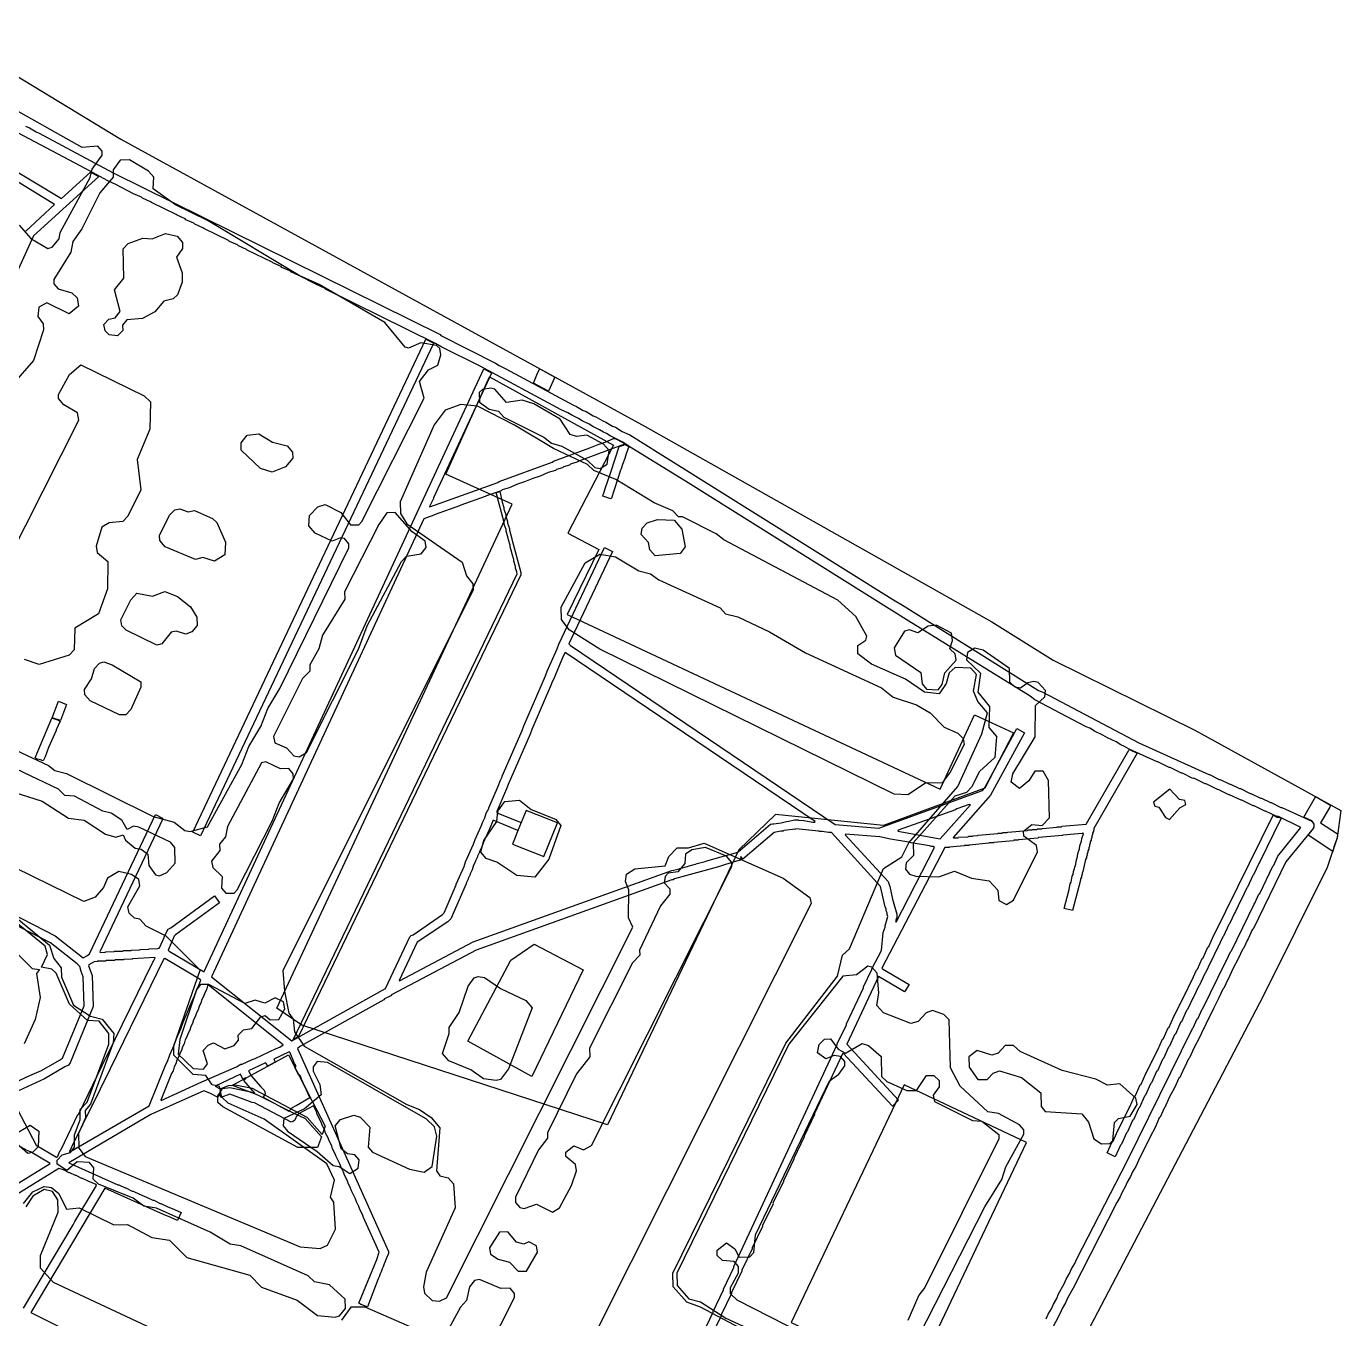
# Model space of a CAD drawing. Extents: x 1761 to 2705, y -3061 to -2273.
# Drawn here: x 2390.4 to 2705.1, y -2819 to -2509.5 of the extents above; entities that cross this region are included whole.
import ezdxf

# ---------------------------------------------------------------- set-up
doc = ezdxf.new("R2010")
doc.units = 0
for name, color, linetype in [('DOR_DOROZHKA', 40, 'CONTINUOUS'), ('DOR_LESTNICA', 6, 'CONTINUOUS'), ('DOR_PEREHOD', 9, 'CONTINUOUS'), ('DOR_TROPA_GRUNT', 42, 'CONTINUOUS'), ('DOR_TROTUAR', 8, 'CONTINUOUS'), ('GRANICA_UCHASTKA', 7, 'CONTINUOUS'), ('PL_DETSKAYA', 1, 'CONTINUOUS'), ('PL_SOBAKI', 200, 'CONTINUOUS'), ('PL_VORKAUT', 4, 'CONTINUOUS'), ('ZEL_LES_DREVESNYE', 94, 'CONTINUOUS'), ('ZEL_SPUTNIK_DOP', 40, 'CONTINUOUS'), ('ZEL_YANDEX_SHEMA', 92, 'CONTINUOUS')]:
    doc.layers.add(name, color=color, linetype=linetype)

msp = doc.modelspace()

# ---------------------------------------------------------------- linework, layer by layer
at = {"layer": 'DOR_DOROZHKA'}
for points in [[(2384.815, -2542.249), (2398.806, -2550.751), (2405.773, -2544.398), (2407.796, -2545.454), (2392.096, -2559.701), (2386.94, -2571.118)], [(2390.27, -2558.54), (2397.136, -2552.188), (2382.941, -2543.49)], [(2365.144, -2710.762), (2397.317, -2727.276), (2404.035, -2732.533), (2404.926, -2732.114), (2405.515, -2731.601), (2421.303, -2698.242), (2423.023, -2699.106), (2423.127, -2699.304), (2408.007, -2731.147), (2408.109, -2731.245), (2409.309, -2731.219), (2409.407, -2731.117), (2411.407, -2731.073), (2411.505, -2730.971), (2413.505, -2730.928), (2413.603, -2730.826), (2415.503, -2730.785), (2415.601, -2730.683), (2417.601, -2730.639), (2417.699, -2730.537), (2419.699, -2730.494), (2419.797, -2730.392), (2421.797, -2730.349), (2422.194, -2730.24), (2422.39, -2730.036), (2423.441, -2727.712), (2423.436, -2727.512), (2424.397, -2725.69), (2424.991, -2725.377), (2435.432, -2717.748), (2436.668, -2719.422), (2426.128, -2727.053), (2425.834, -2727.36), (2424.405, -2730.692), (2424.612, -2730.988), (2432.82, -2735.813), (2433.02, -2735.809), (2499.939, -2591.489), (2501.658, -2592.352), (2501.763, -2592.55), (2487.899, -2622.365), (2487.903, -2622.565), (2486.944, -2624.486), (2487.047, -2624.584), (2503.329, -2618.73), (2503.624, -2618.523), (2516.33, -2613.846), (2516.626, -2613.64), (2525.361, -2610.45), (2527.344, -2609.606), (2529.033, -2609.069), (2531.016, -2608.226), (2531.416, -2608.218), (2533.238, -2609.179), (2533.647, -2609.57), (2522.728, -2613.608), (2522.433, -2613.815), (2520.743, -2614.351), (2520.448, -2614.558), (2519.056, -2614.988), (2518.76, -2615.195), (2517.369, -2615.625), (2517.073, -2615.831), (2515.384, -2616.368), (2513.401, -2617.211), (2511.712, -2617.748), (2509.729, -2618.591), (2508.04, -2619.128), (2506.057, -2619.971), (2504.368, -2620.508), (2504.072, -2620.715), (2500.596, -2621.89), (2500.3, -2622.097), (2494.441, -2624.124), (2494.145, -2624.331), (2488.286, -2626.358), (2487.99, -2626.565), (2485.607, -2627.417), (2434.749, -2737.072), (2453.991, -2752.465), (2476.431, -2739.874), (2482.268, -2727.541), (2482.561, -2727.235), (2483.057, -2727.024), (2490.056, -2722.17), (2490.447, -2721.762), (2493.305, -2715.096), (2493.3, -2714.896), (2495.21, -2710.653), (2495.586, -2709.544), (2497.495, -2705.301), (2497.871, -2704.192), (2499.305, -2701.059), (2499.681, -2699.951), (2500.161, -2699.04), (2500.538, -2697.931), (2501.114, -2696.818), (2501.11, -2696.618), (2503.495, -2691.264), (2503.871, -2690.155), (2504.352, -2689.244), (2504.348, -2689.044), (2509.115, -2678.136), (2509.491, -2677.027), (2514.734, -2665.007), (2515.11, -2663.899), (2517.496, -2658.544), (2517.872, -2657.436), (2528.878, -2634.286), (2530.8, -2635.245), (2520.272, -2657.384), (2520.681, -2657.775), (2584.039, -2700.629), (2594.564, -2701.503), (2619.382, -2692.462), (2619.871, -2691.951), (2627.567, -2677.677), (2629.388, -2678.639), (2621.308, -2693.621), (2612.321, -2703.72), (2612.423, -2703.818), (2613.523, -2703.794), (2613.621, -2703.692), (2615.919, -2703.542), (2616.017, -2703.44), (2617.017, -2703.419), (2617.115, -2703.317), (2618.215, -2703.293), (2618.313, -2703.191), (2623.006, -2702.789), (2623.104, -2702.687), (2624.104, -2702.665), (2624.202, -2702.563), (2625.302, -2702.539), (2625.4, -2702.437), (2630.094, -2702.036), (2630.192, -2701.933), (2631.192, -2701.912), (2631.29, -2701.81), (2632.39, -2701.786), (2632.487, -2701.684), (2633.588, -2701.66), (2633.685, -2701.558), (2637.181, -2701.282), (2637.279, -2701.18), (2638.279, -2701.158), (2638.377, -2701.056), (2644.169, -2700.531), (2654.391, -2682.801), (2654.589, -2682.696), (2656.409, -2683.558), (2645.993, -2701.592), (2645.908, -2702.294), (2645.716, -2702.699), (2645.723, -2702.999), (2645.531, -2703.403), (2645.538, -2703.703), (2645.347, -2704.107), (2645.353, -2704.407), (2645.162, -2704.812), (2645.168, -2705.112), (2644.977, -2705.516), (2644.983, -2705.816), (2644.792, -2706.22), (2644.798, -2706.52), (2644.607, -2706.925), (2644.613, -2707.225), (2644.422, -2707.629), (2644.429, -2707.929), (2644.237, -2708.333), (2644.244, -2708.633), (2644.052, -2709.038), (2643.413, -2711.853), (2643.221, -2712.257), (2643.228, -2712.557), (2643.037, -2712.962), (2643.043, -2713.262), (2642.852, -2713.666), (2642.858, -2713.966), (2640.914, -2721.212), (2638.903, -2720.755), (2640.106, -2716.227), (2640.375, -2714.82), (2640.567, -2714.416), (2640.836, -2713.009), (2641.028, -2712.605), (2641.113, -2711.903), (2641.674, -2710.09), (2641.759, -2709.387), (2642.135, -2708.279), (2642.22, -2707.577), (2642.596, -2706.468), (2642.681, -2705.766), (2643.057, -2704.657), (2643.142, -2703.955), (2643.518, -2702.846), (2643.414, -2702.648), (2643.216, -2702.753), (2638.622, -2703.152), (2638.525, -2703.254), (2632.733, -2703.779), (2632.635, -2703.882), (2627.941, -2704.283), (2627.843, -2704.385), (2626.843, -2704.407), (2626.746, -2704.509), (2622.052, -2704.911), (2621.954, -2705.013), (2620.954, -2705.034), (2620.856, -2705.137), (2616.162, -2705.538), (2616.064, -2705.64), (2615.064, -2705.662), (2614.966, -2705.764), (2611.471, -2706.04), (2611.373, -2706.142), (2610.373, -2706.164), (2595.288, -2735.004), (2595.392, -2735.202), (2601.777, -2738.966), (2600.713, -2740.69), (2594.431, -2737.024), (2586.876, -2753.196), (2599.273, -2766.635), (2597.803, -2768.067), (2586.024, -2755.415), (2585.826, -2755.519), (2579.132, -2769.871), (2579.137, -2770.071), (2576.647, -2775.228), (2576.651, -2775.428), (2574.161, -2780.584), (2574.165, -2780.784), (2571.675, -2785.941), (2571.68, -2786.141), (2569.19, -2791.297), (2569.194, -2791.497), (2566.704, -2796.654), (2566.708, -2796.854), (2564.218, -2802.01), (2564.223, -2802.21), (2561.733, -2807.367), (2561.737, -2807.567), (2559.247, -2812.723), (2559.252, -2812.923), (2556.762, -2818.08), (2556.766, -2818.28), (2554.467, -2823.032)], [(2552.356, -2822.577), (2554.846, -2817.421), (2554.842, -2817.221), (2557.332, -2812.064), (2557.328, -2811.864), (2559.818, -2806.708), (2559.813, -2806.508), (2584.578, -2753.345), (2584.574, -2753.145), (2586.777, -2748.595), (2586.772, -2748.395), (2590.887, -2739.702), (2590.882, -2739.502), (2592.894, -2735.356), (2592.89, -2735.156), (2595.197, -2730.804), (2595.604, -2726.493), (2596.076, -2725.182), (2596.069, -2724.882), (2596.722, -2722.667), (2596.511, -2722.171), (2596.503, -2721.771), (2596.292, -2721.276), (2596.283, -2720.876), (2596.072, -2720.38), (2594.966, -2715.501), (2583.18, -2702.549), (2582.48, -2702.564), (2580.974, -2702.296), (2580.274, -2702.312), (2580.172, -2702.214), (2574.656, -2701.633), (2574.558, -2701.735), (2571.765, -2702.095), (2571.667, -2702.197), (2571.067, -2702.21), (2569.473, -2702.545), (2562.007, -2708.909), (2561.494, -2708.32), (2561.398, -2708.522), (2561.611, -2709.118), (2559.92, -2709.555), (2559.524, -2709.764), (2558.03, -2710.096), (2556.143, -2710.737), (2545.601, -2713.666), (2545.305, -2713.873), (2545.005, -2713.879), (2498.144, -2730.7), (2477.865, -2741.444), (2477.67, -2741.648), (2476.185, -2742.38), (2475.989, -2742.585), (2456.019, -2753.722), (2455.33, -2754.237), (2477.092, -2802.892), (2477.103, -2803.392), (2476.529, -2804.605), (2476.344, -2805.31), (2476.055, -2805.816), (2475.87, -2806.521), (2475.581, -2807.027), (2475.396, -2807.731), (2475.106, -2808.238), (2474.922, -2808.942), (2474.632, -2809.449), (2472.075, -2816.108), (2470.462, -2815.542), (2470.055, -2815.251), (2474.331, -2804.753), (2474.894, -2803.04), (2471.112, -2794.717), (2470.897, -2794.021), (2470.271, -2792.834), (2470.056, -2792.139), (2469.43, -2790.952), (2469.215, -2790.256), (2468.274, -2788.375), (2468.059, -2787.679), (2467.433, -2786.492), (2467.218, -2785.797), (2466.592, -2784.61), (2466.377, -2783.914), (2465.751, -2782.727), (2465.536, -2782.031), (2464.594, -2780.15), (2464.379, -2779.455), (2463.753, -2778.267), (2463.538, -2777.572), (2462.912, -2776.385), (2462.697, -2775.689), (2462.071, -2774.502), (2461.856, -2773.806), (2461.23, -2772.619), (2461.015, -2771.923), (2460.074, -2770.043), (2459.859, -2769.347), (2459.128, -2767.962), (2455.569, -2769.94), (2455.08, -2770.451), (2454.702, -2771.459), (2454.308, -2771.768), (2453.81, -2771.879), (2445.006, -2767.267), (2444.504, -2767.177), (2439.158, -2765.192), (2436.975, -2766.039), (2436.656, -2765.146), (2436.173, -2765.957), (2434.351, -2764.996), (2432.938, -2764.426), (2420.254, -2770.103), (2400.593, -2781.633), (2412.313, -2786.883), (2412.513, -2786.879), (2414.03, -2787.646), (2414.23, -2787.642), (2415.747, -2788.409), (2415.947, -2788.405), (2417.465, -2789.173), (2419.18, -2789.836), (2420.697, -2790.604), (2420.897, -2790.599), (2422.415, -2791.367), (2422.615, -2791.363), (2424.132, -2792.13), (2425.847, -2792.794), (2427.465, -2793.559), (2426.606, -2795.479), (2424.988, -2794.713), (2423.273, -2794.05), (2409.23, -2787.75), (2391.462, -2817.449), (2459.028, -2851.308)], [(2385.393, -2763.452), (2391.237, -2760.724), (2394.013, -2759.564), (2398.361, -2757.069), (2399.051, -2756.553), (2404.283, -2744.034), (2404.034, -2737.136), (2403.506, -2735.846), (2403.18, -2734.653), (2402.565, -2733.966), (2396.154, -2729.002), (2364.185, -2712.683)], [(2374.766, -2794.898), (2396.095, -2781.83), (2391.432, -2779.03), (2390.726, -2778.745), (2372.706, -2769.029)], [(2389.74, -2816.486), (2401.615, -2796.519), (2401.998, -2795.71), (2407.214, -2787.093), (2407.108, -2786.795), (2405.191, -2786.036), (2403.875, -2785.364), (2403.675, -2785.369), (2402.36, -2784.697), (2402.16, -2784.701), (2400.845, -2784.029), (2400.645, -2784.033), (2399.33, -2783.361), (2398.221, -2782.985), (2375.511, -2796.983)]]:
    msp.add_lwpolyline(points, dxfattribs=at)
for points in [[(2432.118, -2703.312), (2430.299, -2702.45), (2486.078, -2584.384), (2487.798, -2585.248), (2487.902, -2585.445)], [(2479.692, -2738.002), (2479.794, -2738.1), (2497.401, -2728.715), (2544.958, -2711.679), (2546.451, -2711.347), (2546.847, -2711.138), (2548.738, -2710.697), (2549.134, -2710.488), (2550.628, -2710.156), (2551.023, -2709.947), (2552.915, -2709.506), (2553.311, -2709.297), (2560.77, -2707.235), (2568.63, -2700.562), (2569.028, -2700.453), (2569.23, -2700.549), (2569.328, -2700.447), (2571.124, -2700.208), (2572.417, -2699.88), (2573.017, -2699.867), (2574.311, -2699.539), (2575.211, -2699.519), (2575.313, -2699.617), (2576.615, -2699.689), (2578.724, -2700.044), (2579.224, -2700.033), (2579.322, -2699.931), (2519.415, -2659.403), (2518.935, -2660.314), (2516.654, -2665.866), (2516.173, -2666.777), (2516.177, -2666.977), (2511.41, -2677.886), (2511.034, -2678.995), (2505.791, -2691.014), (2505.415, -2692.123), (2503.029, -2697.477), (2503.033, -2697.677), (2503.44, -2697.969), (2508.89, -2700.152), (2508.131, -2702.069), (2502.174, -2699.597), (2501.224, -2701.918), (2500.744, -2702.829), (2500.748, -2703.029), (2500.267, -2703.94), (2499.415, -2706.16), (2498.934, -2707.071), (2498.938, -2707.271), (2498.458, -2708.181), (2498.462, -2708.381), (2497.982, -2709.292), (2497.986, -2709.492), (2497.505, -2710.403), (2497.129, -2711.512), (2496.649, -2712.423), (2496.653, -2712.623), (2496.172, -2713.534), (2496.177, -2713.734), (2495.696, -2714.644), (2495.7, -2714.845), (2492.079, -2723.227), (2491.295, -2723.944), (2483.996, -2728.805)], [(2398.605, -2675.721), (2396.59, -2675.064), (2398.105, -2671.129), (2400.023, -2671.888)], [(2599.081, -2702.205), (2609.227, -2704.087), (2616.455, -2695.927), (2616.153, -2695.833), (2613.174, -2696.898), (2612.878, -2697.105), (2599.177, -2702.003)], [(2649.172, -2779.264), (2650.415, -2776.636), (2650.611, -2776.431), (2651.757, -2773.905), (2651.953, -2773.701), (2653.099, -2771.175), (2653.295, -2770.97), (2654.441, -2768.444), (2654.636, -2768.24), (2655.782, -2765.714), (2655.978, -2765.51), (2657.124, -2762.984), (2657.32, -2762.779), (2658.466, -2760.253), (2658.662, -2760.049), (2659.808, -2757.523), (2660.003, -2757.318), (2661.149, -2754.792), (2661.345, -2754.588), (2662.491, -2752.062), (2662.687, -2751.858), (2663.833, -2749.332), (2664.029, -2749.127), (2665.175, -2746.601), (2665.37, -2746.397), (2666.516, -2743.871), (2666.712, -2743.666), (2667.858, -2741.14), (2668.054, -2740.936), (2669.295, -2738.208), (2669.491, -2738.004), (2670.637, -2735.477), (2670.833, -2735.273), (2671.979, -2732.747), (2672.175, -2732.543), (2673.321, -2730.017), (2673.516, -2729.812), (2674.662, -2727.286), (2674.858, -2727.082), (2688.945, -2698.363), (2689.856, -2698.843), (2690.256, -2698.835), (2690.863, -2699.122), (2685.689, -2709.739), (2685.494, -2709.943), (2684.252, -2712.672), (2684.056, -2712.876), (2682.814, -2715.604), (2682.619, -2715.808), (2681.377, -2718.537), (2681.181, -2718.741), (2679.94, -2721.469), (2679.744, -2721.674), (2678.502, -2724.402), (2678.306, -2724.606), (2677.065, -2727.334), (2676.869, -2727.539), (2675.627, -2730.267), (2675.432, -2730.471), (2674.19, -2733.2), (2673.994, -2733.404), (2672.752, -2736.132), (2672.557, -2736.336), (2671.315, -2739.065), (2671.119, -2739.269), (2669.878, -2741.997), (2669.682, -2742.202), (2668.44, -2744.93), (2668.244, -2745.134), (2667.003, -2747.862), (2666.807, -2748.067), (2665.565, -2750.795), (2665.37, -2750.999), (2664.128, -2753.728), (2663.932, -2753.932), (2662.69, -2756.66), (2662.495, -2756.864), (2661.253, -2759.593), (2661.057, -2759.797), (2659.816, -2762.525), (2659.62, -2762.73), (2658.378, -2765.458), (2658.183, -2765.662), (2656.941, -2768.39), (2656.745, -2768.595), (2655.503, -2771.323), (2655.308, -2771.527), (2654.066, -2774.256), (2653.87, -2774.46), (2652.629, -2777.188), (2652.433, -2777.392), (2651.093, -2780.223)], [(2598.652, -2724.026), (2607.87, -2706.118), (2607.566, -2705.924), (2607.166, -2705.933), (2606.662, -2705.744), (2602.244, -2705.039), (2601.74, -2704.849), (2597.322, -2704.144), (2594.809, -2703.598), (2586.591, -2702.975), (2586.494, -2703.078), (2596.74, -2714.262), (2597.166, -2715.454), (2597.833, -2718.541), (2598.811, -2722.122), (2598.829, -2722.922), (2598.546, -2723.728)], [(2397.663, -2780.296), (2397.861, -2780.191), (2398.528, -2778.676), (2398.724, -2778.472), (2402.745, -2770.081), (2402.94, -2769.876), (2409.645, -2756.024), (2409.84, -2755.82), (2420.666, -2733.575), (2420.861, -2733.37), (2421.244, -2732.562), (2421.142, -2732.464), (2415.846, -2732.778), (2415.748, -2732.881), (2413.748, -2732.924), (2413.65, -2733.026), (2411.65, -2733.069), (2411.552, -2733.171), (2409.552, -2733.214), (2409.454, -2733.317), (2407.454, -2733.36), (2407.356, -2733.462), (2406.656, -2733.477), (2405.371, -2734.205), (2405.278, -2734.507), (2406.128, -2736.79), (2406.387, -2744.189), (2400.877, -2757.715), (2400.487, -2758.223), (2399.596, -2758.643), (2394.756, -2761.549), (2386.434, -2765.33), (2392.798, -2777.399)], [(2400.837, -2779.027), (2419.809, -2768.011), (2423.797, -2758.12), (2424.182, -2757.411), (2424.748, -2755.798), (2425.798, -2753.474), (2426.364, -2751.861), (2427.414, -2749.537), (2427.979, -2747.924), (2429.03, -2745.6), (2429.595, -2743.987), (2430.646, -2741.663), (2431.211, -2740.05), (2431.596, -2739.342), (2432.166, -2737.929), (2432.061, -2737.731), (2423.549, -2732.712), (2423.351, -2732.816), (2408.883, -2762.444), (2408.687, -2762.649), (2407.446, -2765.377), (2407.25, -2765.581), (2406.104, -2768.107), (2404.566, -2771.042), (2403.325, -2773.77), (2401.787, -2776.705), (2400.735, -2778.929)], [(2422.581, -2766.651), (2422.683, -2766.748), (2432.391, -2762.236), (2440.718, -2758.655), (2441.805, -2758.031), (2442.105, -2758.024), (2444.481, -2756.873), (2445.177, -2756.657), (2450.228, -2754.247), (2451.121, -2753.928), (2451.91, -2753.41), (2433.992, -2739.09), (2433.796, -2739.294), (2433.515, -2740.201), (2433.131, -2740.909), (2432.85, -2741.816), (2432.465, -2742.525), (2432.185, -2743.431), (2431.8, -2744.14), (2431.519, -2745.046), (2431.134, -2745.755), (2430.854, -2746.661), (2430.469, -2747.37), (2430.188, -2748.277), (2429.803, -2748.985), (2429.523, -2749.892), (2429.138, -2750.601), (2428.857, -2751.507), (2428.472, -2752.216), (2428.192, -2753.122), (2427.807, -2753.831), (2427.526, -2754.738), (2427.141, -2755.446), (2426.861, -2756.353), (2426.476, -2757.061), (2426.195, -2757.968), (2425.81, -2758.677), (2425.53, -2759.583), (2425.145, -2760.292)], [(2453.254, -2769.29), (2454.135, -2768.37), (2455.026, -2767.951), (2458.285, -2765.979), (2456.29, -2761.62), (2456.075, -2760.924), (2455.868, -2760.629), (2455.668, -2760.633), (2454.729, -2758.852), (2454.925, -2758.648), (2454.919, -2758.348), (2454.608, -2757.854), (2453.552, -2755.276), (2453.347, -2755.08), (2449.684, -2756.86), (2449.999, -2757.554), (2448.118, -2758.495), (2447.905, -2757.899), (2447.701, -2757.703), (2443.64, -2759.592), (2443.644, -2759.792), (2444.266, -2760.779), (2446.524, -2763.432), (2447.341, -2764.215), (2447.55, -2764.61), (2447.561, -2765.11), (2447.078, -2765.921)], [(2445.156, -2764.962), (2442.489, -2761.918), (2443.078, -2761.405), (2442.876, -2761.309), (2442.283, -2761.622), (2441.657, -2760.435), (2435.615, -2763.267), (2436.628, -2763.846), (2437.028, -2763.837), (2438.813, -2763.098), (2439.713, -2763.079), (2444.958, -2765.066)]]:
    msp.add_lwpolyline(points, close=True, dxfattribs=at)
at = {"layer": 'DOR_LESTNICA'}
for points in [[(2528.412, -2621.99), (2528.504, -2621.587), (2528.697, -2621.283), (2528.973, -2620.177), (2530.389, -2616.244), (2532.357, -2610.098), (2533.451, -2609.774), (2533.747, -2609.568), (2534.66, -2610.149), (2533.996, -2611.864), (2533.72, -2612.97), (2533.15, -2614.383), (2532.874, -2615.49), (2532.681, -2615.794), (2530.523, -2622.444), (2530.327, -2622.649)], [(2393.806, -2685.129), (2393.101, -2684.945), (2392.495, -2684.658), (2393.354, -2682.738), (2396.492, -2675.166), (2396.692, -2675.162), (2398.103, -2675.632), (2398.509, -2675.923), (2397.552, -2677.945), (2397.557, -2678.145), (2395.743, -2682.186), (2394.89, -2684.406), (2394.412, -2685.417)]]:
    msp.add_lwpolyline(points, close=True, dxfattribs=at)
at = {"layer": 'DOR_PEREHOD'}
for points in [[(2515.463, -2596.856), (2511.819, -2594.934), (2512.767, -2592.512), (2513.346, -2591.499), (2516.991, -2593.521)], [(2703.24, -2707.059), (2697.354, -2703.184), (2698.619, -2701.555), (2698.811, -2701.151), (2698.798, -2700.551), (2698.18, -2699.764), (2696.261, -2698.905), (2699.057, -2694.042), (2699.257, -2694.038), (2702.701, -2695.964), (2702.511, -2696.469), (2700.291, -2700.219), (2704.35, -2702.832), (2704.274, -2703.935), (2703.517, -2705.952)]]:
    msp.add_lwpolyline(points, close=True, dxfattribs=at)
at = {"layer": 'DOR_TROPA_GRUNT'}
msp.add_lwpolyline([(2454.285, -2752.158), (2507.904, -2640.642), (2507.893, -2640.142), (2507.574, -2639.249), (2507.565, -2638.849), (2507.137, -2637.557), (2507.129, -2637.157), (2506.701, -2635.866), (2506.692, -2635.466), (2506.264, -2634.174), (2506.255, -2633.774), (2505.827, -2632.483), (2505.818, -2632.083), (2505.282, -2630.394), (2505.273, -2629.994), (2504.845, -2628.702), (2504.836, -2628.302), (2502.987, -2621.438), (2502.981, -2621.138), (2503.776, -2620.921), (2504.33, -2623.41), (2504.758, -2624.702), (2504.767, -2625.102), (2505.195, -2626.393), (2505.204, -2626.793), (2505.632, -2628.085), (2505.641, -2628.485), (2506.069, -2629.776), (2506.077, -2630.176), (2506.614, -2631.866), (2506.623, -2632.266), (2508.798, -2640.323), (2508.809, -2640.823), (2455.57, -2751.43)], close=True, dxfattribs=at)
at = {"layer": 'DOR_TROTUAR'}
for points in [[(2634.622, -2818.999), (2635.098, -2817.888), (2635.87, -2816.571), (2636.347, -2815.46), (2637.118, -2814.142), (2637.595, -2813.031), (2638.943, -2810.601), (2639.419, -2809.49), (2640.191, -2808.173), (2640.667, -2807.062), (2641.439, -2805.745), (2641.916, -2804.634), (2654.017, -2781.26), (2669.64, -2749.506), (2669.835, -2749.302), (2670.79, -2747.18), (2670.986, -2746.976), (2671.94, -2744.854), (2672.136, -2744.65), (2677.597, -2733.426), (2677.792, -2733.222), (2678.747, -2731.1), (2678.943, -2730.896), (2684.403, -2719.672), (2684.599, -2719.468), (2685.553, -2717.346), (2685.749, -2717.142), (2688.909, -2710.57), (2689.105, -2710.366), (2690.059, -2708.244), (2695.613, -2701.32), (2690.254, -2698.735), (2689.854, -2698.743), (2687.124, -2697.402), (2686.924, -2697.406), (2684.395, -2696.16), (2684.195, -2696.164), (2681.465, -2694.822), (2681.265, -2694.827), (2678.534, -2693.485), (2678.334, -2693.489), (2675.806, -2692.243), (2675.606, -2692.248), (2672.876, -2690.906), (2672.676, -2690.91), (2669.945, -2689.568), (2669.745, -2689.573), (2667.217, -2688.327), (2667.017, -2688.331), (2664.287, -2686.989), (2664.087, -2686.994), (2661.356, -2685.652), (2661.156, -2685.656), (2654.487, -2682.599), (2653.372, -2681.922), (2652.463, -2681.542), (2651.348, -2680.866), (2649.326, -2679.909), (2648.211, -2679.232), (2646.189, -2678.276), (2645.074, -2677.599), (2644.165, -2677.219), (2631.92, -2670.78), (2630.8, -2669.904), (2601.697, -2651.923), (2548.855, -2618.847), (2534.76, -2610.146), (2533.236, -2609.079), (2530.201, -2607.543), (2529.288, -2606.963), (2528.582, -2606.678), (2527.669, -2606.097), (2526.051, -2605.332), (2525.138, -2604.751), (2523.521, -2603.986), (2522.608, -2603.405), (2520.99, -2602.64), (2520.077, -2602.059), (2518.46, -2601.294), (2498.923, -2590.81), (2489.921, -2586.302), (2488.402, -2585.435), (2462.007, -2572.398), (2461.802, -2572.202), (2459.883, -2571.343), (2455.633, -2569.134), (2453.713, -2568.275), (2453.509, -2568.079), (2451.589, -2567.22), (2451.385, -2567.024), (2449.465, -2566.165), (2449.261, -2565.97), (2443.296, -2563.097), (2443.092, -2562.901), (2441.172, -2562.042), (2440.968, -2561.847), (2439.048, -2560.988), (2438.844, -2560.792), (2432.879, -2557.919), (2432.674, -2557.724), (2430.755, -2556.865), (2430.551, -2556.669), (2428.631, -2555.81), (2428.427, -2555.614), (2426.507, -2554.755), (2426.303, -2554.56), (2420.338, -2551.687), (2420.133, -2551.491), (2418.214, -2550.632), (2418.009, -2550.437), (2416.09, -2549.578), (2411.84, -2547.368), (2409.92, -2546.509), (2404.655, -2543.621), (2363.869, -2522.091)], [(2390.228, -2533.428), (2391.136, -2533.808), (2392.758, -2534.774), (2393.464, -2535.059), (2411.179, -2544.581), (2489.457, -2583.311), (2489.661, -2583.506), (2502.711, -2590.128), (2503.624, -2590.709), (2505.241, -2591.474), (2521.439, -2600.229), (2522.145, -2600.514), (2523.767, -2601.479), (2524.473, -2601.764), (2526.095, -2602.73), (2526.802, -2603.015), (2528.423, -2603.98), (2529.13, -2604.265), (2530.751, -2605.23), (2531.458, -2605.515), (2533.08, -2606.481), (2534.899, -2607.342), (2597.68, -2646.607), (2600.619, -2648.344), (2632.772, -2668.56), (2633.781, -2668.939), (2656.755, -2681.049), (2673.528, -2688.691), (2673.728, -2688.686), (2676.054, -2689.837), (2676.254, -2689.832), (2678.58, -2690.983), (2678.78, -2690.978), (2680.904, -2692.033), (2681.104, -2692.029), (2683.43, -2693.179), (2683.63, -2693.175), (2685.956, -2694.325), (2686.156, -2694.321), (2688.28, -2695.376), (2688.48, -2695.371), (2690.806, -2696.522), (2691.006, -2696.517), (2698.182, -2699.864), (2698.489, -2700.158), (2698.698, -2700.553), (2698.711, -2701.153), (2698.519, -2701.558), (2691.99, -2709.603), (2684.133, -2725.681), (2683.937, -2725.885), (2682.982, -2728.007), (2682.787, -2728.211), (2681.832, -2730.333), (2681.636, -2730.537), (2680.682, -2732.659), (2679.335, -2735.189), (2678.285, -2737.513), (2678.089, -2737.718), (2677.135, -2739.839), (2676.939, -2740.044), (2675.984, -2742.165), (2674.638, -2744.696), (2673.588, -2747.02), (2673.392, -2747.224), (2672.438, -2749.346), (2672.242, -2749.55), (2671.287, -2751.672), (2669.941, -2754.202), (2668.891, -2756.526), (2668.695, -2756.73), (2667.74, -2758.852), (2667.545, -2759.057), (2666.59, -2761.178), (2666.394, -2761.383), (2665.44, -2763.504), (2664.094, -2766.035), (2663.043, -2768.359), (2662.848, -2768.563), (2661.893, -2770.685), (2661.697, -2770.889), (2660.743, -2773.011), (2659.397, -2775.541), (2658.346, -2777.865), (2657, -2780.395), (2656.045, -2782.517), (2655.273, -2783.834), (2654.797, -2784.945), (2654.025, -2786.263), (2653.549, -2787.374), (2652.777, -2788.691), (2652.301, -2789.802), (2651.529, -2791.119), (2641.067, -2811.656), (2639.719, -2814.086), (2639.242, -2815.197), (2638.47, -2816.514), (2637.994, -2817.625), (2624.74, -2843.225)]]:
    msp.add_lwpolyline(points, dxfattribs=at)
at = {"layer": 'GRANICA_UCHASTKA'}
msp.add_lwpolyline([(2368.399, -2509.487), (2413.007, -2536.537), (2538.558, -2605.362), (2621.611, -2652.093), (2636.317, -2661.28), (2670.197, -2678.057), (2705.131, -2697.313), (2704.271, -2703.835), (2701.923, -2710.889), (2686.581, -2741.736), (2632.771, -2844.452), (2585.756, -2937.516), (2532.446, -3040.221), (2522.467, -3041.437), (2516.51, -3043.567), (2498.236, -3054.467), (2491.779, -3056.607), (2483.876, -3061.281), (2383.768, -3012.417)], dxfattribs=at)
at = {"layer": 'PL_DETSKAYA'}
for points in [[(2506.415, -2733.11), (2511.998, -2729.288), (2523.763, -2735.45), (2511.423, -2760.986), (2496.13, -2752.477)], [(2453.175, -2755.784), (2455.192, -2759.724), (2458.848, -2766.859), (2461.943, -2772.903), (2461.233, -2774.885), (2457.66, -2770.756), (2454.769, -2769.243), (2446.499, -2764.872), (2444.54, -2763.849), (2439.956, -2762.983), (2443.242, -2761.2), (2449.096, -2758.013)], [(2439.156, -2763.596), (2444.194, -2764.606), (2446.103, -2765.552), (2454.335, -2769.644), (2457.182, -2771.057), (2461.069, -2775.386), (2460.157, -2777.947), (2455.416, -2777.972), (2437.471, -2768.239), (2436.281, -2767.171), (2436.236, -2765.624), (2436.62, -2765.022), (2437.343, -2763.875)]]:
    msp.add_lwpolyline(points, close=True, dxfattribs=at)
at = {"layer": 'PL_SOBAKI'}
msp.add_lwpolyline([(2602.83, -2833.759), (2629.893, -2776.808), (2600.624, -2762.963), (2598.548, -2767.328), (2573.56, -2819.903)], close=True, dxfattribs=at)
at = {"layer": 'PL_VORKAUT'}
msp.add_lwpolyline([(2510.054, -2697.258), (2508.5, -2701.145), (2506.847, -2705.299), (2514.354, -2708.278), (2517.561, -2700.238)], close=True, dxfattribs=at)
at = {"layer": 'ZEL_LES_DREVESNYE'}
msp.add_lwpolyline([(2501.302, -2593.433), (2531.024, -2609.816), (2520.036, -2630.898), (2527.493, -2634.802), (2519.92, -2650.326), (2609.204, -2692.16), (2617.418, -2674.365), (2626.777, -2678.657), (2619.952, -2691.898), (2595.684, -2700.874), (2569.759, -2698.239), (2561.043, -2706.694), (2529.595, -2772.577), (2456.37, -2748.646), (2450.424, -2744.607), (2506.753, -2623.958), (2490.818, -2616.774)], close=True, dxfattribs=at)
at = {"layer": 'ZEL_SPUTNIK_DOP'}
for points in [[(2388.688, -2557.073), (2391.508, -2560.264), (2395.563, -2562.678), (2396.557, -2562.406), (2398.264, -2560.368), (2398.482, -2558.863), (2405.701, -2545.7), (2406.158, -2543.689), (2408.588, -2540.385), (2408.566, -2539.385), (2407.539, -2538.156), (2403.794, -2538.487), (2385.311, -2528.131)], [(2326.753, -2654.211), (2395.736, -2686.488), (2397.263, -2687.706), (2400.03, -2688.397), (2420.763, -2698.704), (2425.796, -2700.096), (2428.339, -2702.042), (2429.595, -2702.265), (2433.823, -2701.174), (2442.005, -2686.239), (2443.663, -2681.951), (2446.561, -2677.136), (2448.219, -2672.848), (2451.117, -2668.033), (2467.649, -2634.408), (2467.628, -2633.408), (2466.6, -2632.18), (2465.595, -2631.951), (2463.611, -2632.745), (2459.568, -2630.831), (2458.03, -2629.113), (2458.226, -2626.608), (2460.183, -2624.564), (2461.922, -2624.027), (2465.715, -2625.946), (2468.03, -2628.897), (2470.03, -2628.854), (2470.764, -2628.088), (2485.633, -2598.501), (2484.547, -2594.523), (2486.737, -2591.724), (2488.966, -2590.675), (2489.662, -2588.159), (2489.379, -2586.664), (2488.613, -2585.93), (2484.847, -2585.261), (2481.874, -2586.576), (2481.118, -2586.342), (2476.238, -2580.445), (2460.532, -2571.279), (2455.733, -2569.132), (2433.94, -2556.095), (2426.104, -2552.263), (2420.767, -2548.376), (2420.957, -2545.62), (2419.675, -2544.147), (2415.115, -2541.494), (2412.865, -2541.543), (2411.164, -2543.831), (2411.201, -2545.581), (2408.032, -2549.401), (2403.716, -2557.999), (2401.53, -2561.048), (2401.084, -2563.559), (2396.975, -2570.151), (2396.996, -2571.151), (2398.023, -2572.379), (2401.295, -2573.309), (2402.572, -2574.532), (2402.865, -2576.527), (2400.653, -2578.326), (2395.343, -2575.689), (2393.365, -2576.732), (2393.163, -2578.988), (2394.451, -2580.711), (2394.484, -2582.211), (2392.14, -2589.515), (2387.259, -2595.124)], [(2381.605, -2646.022), (2402.954, -2603.789), (2402.666, -2602.045), (2399.373, -2600.115), (2398.09, -2598.642), (2398.069, -2597.642), (2400.716, -2592.832), (2403.418, -2590.522), (2418.586, -2597.949), (2420.119, -2599.416), (2420.009, -2605.922), (2416.916, -2613.243), (2417.822, -2620.477), (2414.707, -2626.798), (2413.484, -2628.075), (2410.239, -2628.395), (2408.511, -2629.433), (2407.108, -2633.965), (2407.39, -2635.46), (2409.939, -2637.656), (2409.83, -2644.162), (2407.709, -2650.211), (2402.029, -2653.585), (2401.892, -2658.841), (2400.669, -2660.118), (2393.462, -2662.275), (2389.935, -2661.1)], [(2387.371, -2692.922), (2394.17, -2695.027), (2400.512, -2699.142), (2404.273, -2699.561), (2409.349, -2702.953), (2411.865, -2703.649), (2413.605, -2703.111), (2414.132, -2704.35), (2416.425, -2706.302), (2417.93, -2706.52), (2419.458, -2707.737), (2419.767, -2710.482), (2421.316, -2712.7), (2422.321, -2712.928), (2424.055, -2712.14), (2426.007, -2709.847), (2425.926, -2706.097), (2424.898, -2704.868), (2417.317, -2701.28), (2416.062, -2701.057), (2414.578, -2701.84), (2413.279, -2699.616), (2410.741, -2697.92), (2408.73, -2697.464), (2401.899, -2693.859), (2399.643, -2693.658), (2398.111, -2692.19), (2382.948, -2685.014)], [(2389.749, -2791.422), (2391.94, -2788.624), (2394.663, -2787.314), (2396.419, -2787.526), (2398.201, -2788.989), (2400.032, -2792.701), (2403.027, -2792.386), (2411.369, -2796.458), (2414.62, -2796.388), (2420.44, -2799.514), (2424.706, -2800.172), (2428.799, -2804.336), (2443.897, -2808.512), (2446.712, -2811.453), (2455.282, -2814.519), (2460.114, -2818.167), (2464.375, -2818.575), (2465.369, -2818.303), (2466.832, -2816.521), (2466.783, -2814.271), (2462.957, -2810.852), (2459.441, -2810.177), (2457.908, -2808.71), (2441.745, -2801.555), (2439.234, -2801.109), (2434.419, -2798.211), (2421.539, -2792.486), (2418.528, -2792.051), (2415.985, -2790.105), (2407.658, -2786.783), (2406.381, -2785.56), (2406.572, -2782.805), (2405.545, -2781.576), (2402.539, -2781.391), (2400.082, -2783.445), (2397.8, -2781.994), (2397.778, -2780.994), (2399.001, -2779.717), (2400.991, -2779.173), (2401.964, -2777.902), (2401.899, -2774.901), (2403.323, -2771.369), (2403.269, -2768.869), (2404.982, -2767.081), (2410.185, -2753.211), (2410.131, -2750.711), (2407.816, -2747.76), (2405.06, -2747.569), (2400.724, -2743.661), (2397.561, -2736.225), (2396.54, -2735.246), (2394.029, -2734.8), (2395.464, -2731.768), (2394.921, -2729.779), (2388.046, -2724.174)], [(2384.116, -2727.511), (2391.784, -2735.099), (2393.54, -2735.311), (2392.811, -2736.328), (2393.685, -2742.062), (2392.549, -2747.339), (2389.923, -2753.149)], [(2604.05, -2823.311), (2619.886, -2792.203), (2623.996, -2785.611), (2624.931, -2782.589), (2629.264, -2774.741), (2629.242, -2773.741), (2628.215, -2772.513), (2623.156, -2769.871), (2620.645, -2769.425), (2614.009, -2763.315), (2611.662, -2758.863), (2611.413, -2747.363), (2610.136, -2746.139), (2607.365, -2745.199), (2605.875, -2745.731), (2603.918, -2747.775), (2602.179, -2748.312), (2595.619, -2745.703), (2594.081, -2743.985), (2594.517, -2740.974), (2594.164, -2736.229), (2592.882, -2734.756), (2591.876, -2734.528), (2589.169, -2736.587), (2585.924, -2736.908), (2573.019, -2753.195), (2546.19, -2808.053), (2546.255, -2811.053), (2549.075, -2814.244), (2551.842, -2814.934), (2557.928, -2818.805), (2582.184, -2830.037)], [(2584.108, -2826.493), (2560.587, -2814.495), (2559.054, -2813.028), (2559.022, -2811.527), (2560.946, -2807.984), (2560.914, -2806.484), (2559.887, -2805.255), (2557.131, -2805.065), (2555.854, -2803.842), (2555.827, -2802.592), (2558.039, -2800.793), (2560.072, -2802.25), (2561.115, -2804.228), (2563.615, -2804.174), (2564.594, -2803.153), (2565.002, -2798.892), (2582.714, -2761.99), (2584.932, -2760.441), (2586.389, -2758.409), (2586.367, -2757.409), (2585.34, -2756.18), (2583.835, -2755.963), (2581.851, -2756.756), (2579.818, -2755.299), (2580.275, -2753.288), (2581.498, -2752.011), (2582.998, -2751.979), (2584.802, -2754.441), (2586.574, -2755.403), (2590.526, -2753.067), (2592.037, -2753.534), (2595.096, -2756.22), (2595.199, -2760.97), (2596.476, -2762.193), (2601.275, -2764.34), (2603.525, -2764.292), (2605.949, -2760.738), (2607.7, -2760.7), (2608.977, -2761.923), (2609.009, -2763.423), (2607.552, -2765.455), (2607.835, -2766.95), (2616.938, -2771.506), (2619.193, -2771.707), (2623.264, -2774.871), (2623.285, -2775.871), (2605.546, -2811.523), (2604.084, -2813.305), (2601.463, -2819.365)], [(2388.627, -2774.188), (2391.344, -2772.628), (2393.377, -2774.085), (2393.208, -2777.841), (2391.985, -2779.118), (2390.74, -2779.395), (2387.425, -2776.465)]]:
    msp.add_lwpolyline(points, dxfattribs=at)
for points in [[(2426.516, -2559.758), (2427.798, -2561.231), (2427.83, -2562.731), (2426.374, -2564.763), (2427.705, -2568.486), (2427.753, -2570.737), (2426.568, -2573.764), (2425.59, -2574.785), (2423.35, -2575.334), (2421.154, -2577.883), (2418.186, -2579.448), (2414.442, -2579.779), (2413.469, -2581.05), (2413.496, -2582.301), (2412.273, -2583.578), (2410.267, -2583.371), (2409.245, -2582.392), (2408.963, -2580.898), (2410.186, -2579.621), (2411.681, -2579.338), (2412.898, -2577.811), (2411.535, -2572.588), (2413.726, -2569.789), (2413.574, -2562.789), (2414.797, -2561.512), (2418.271, -2560.186), (2420.526, -2560.387), (2423.749, -2559.067)], [(2498.862, -2597.215), (2498.911, -2599.465), (2501.199, -2601.166), (2503.46, -2601.618), (2504.742, -2603.091), (2514.351, -2607.886), (2516.133, -2609.348), (2518.65, -2610.044), (2524.726, -2613.415), (2526.513, -2615.127), (2527.769, -2615.35), (2529.497, -2614.312), (2529.927, -2611.051), (2528.645, -2609.578), (2524.596, -2607.414), (2522.101, -2607.718), (2520.59, -2607.251), (2518.259, -2603.549), (2511.928, -2599.934), (2509.156, -2598.993), (2505.417, -2599.574), (2502.596, -2596.384), (2501.591, -2596.155), (2499.596, -2596.449)], [(2441.841, -2609.202), (2443.304, -2607.42), (2446.048, -2607.11), (2449.342, -2609.04), (2452.864, -2609.965), (2454.146, -2611.438), (2454.178, -2612.938), (2452.472, -2614.976), (2449.248, -2616.296), (2446.477, -2615.356), (2441.879, -2610.953)], [(2424.708, -2626.582), (2425.931, -2625.304), (2427.175, -2625.027), (2429.192, -2625.734), (2430.686, -2625.452), (2434.98, -2627.36), (2436.002, -2628.339), (2438.104, -2633.046), (2437.919, -2636.051), (2435.451, -2637.605), (2432.68, -2636.665), (2430.94, -2637.202), (2423.62, -2634.109), (2422.337, -2632.636), (2422.31, -2631.386)], [(2478.722, -2625.915), (2476.721, -2625.958), (2474.781, -2628.751), (2466.626, -2644.936), (2466.664, -2646.686), (2461.347, -2655.305), (2460.417, -2658.577), (2458.248, -2662.376), (2458.281, -2663.876), (2456.568, -2665.664), (2449.615, -2679.571), (2449.897, -2681.066), (2452.675, -2682.257), (2454.468, -2684.219), (2455.723, -2684.442), (2457.452, -2683.404), (2469.923, -2658.622), (2472.055, -2653.073), (2480.225, -2637.638), (2481.449, -2636.361), (2484.938, -2635.786), (2486.156, -2634.259), (2485.873, -2632.764), (2482.824, -2630.579)], [(2412.992, -2651.598), (2415.389, -2646.793), (2416.857, -2645.261), (2420.623, -2645.93), (2423.602, -2644.865), (2426.629, -2646.05), (2429.683, -2648.485), (2431.237, -2650.953), (2431.281, -2652.953), (2430.063, -2654.48), (2428.574, -2655.013), (2426.307, -2654.311), (2425.063, -2654.588), (2422.872, -2657.387), (2421.627, -2657.664), (2414.296, -2654.071), (2413.274, -2653.092)], [(2600.648, -2654.296), (2598.234, -2658.351), (2598.522, -2660.095), (2604.614, -2664.216), (2604.924, -2666.961), (2605.951, -2668.189), (2608.706, -2668.38), (2609.679, -2667.108), (2610.37, -2664.342), (2613.055, -2661.282), (2612.773, -2659.788), (2611.496, -2658.564), (2612.203, -2656.548), (2611.915, -2654.803), (2608.371, -2652.879), (2606.377, -2653.172), (2603.909, -2654.726), (2601.893, -2654.019)], [(2617.496, -2658.435), (2615.768, -2659.473), (2615.555, -2661.228), (2618.876, -2664.408), (2618.223, -2668.925), (2621.049, -2672.365), (2620.907, -2677.371), (2622.706, -2679.583), (2622.314, -2684.594), (2618.634, -2687.926), (2616.715, -2691.719), (2615.491, -2692.996), (2612.758, -2693.806), (2602.745, -2705.028), (2602.809, -2708.028), (2601.097, -2709.816), (2600.88, -2711.321), (2601.907, -2712.55), (2603.418, -2713.017), (2608.923, -2713.148), (2612.646, -2711.817), (2616.684, -2713.481), (2620.951, -2714.139), (2623, -2716.346), (2623.304, -2718.841), (2625.075, -2719.803), (2626.804, -2718.765), (2632.556, -2707.135), (2632.273, -2705.64), (2629.225, -2703.455), (2629.198, -2702.205), (2631.165, -2700.662), (2633.671, -2700.858), (2635.383, -2699.07), (2635.189, -2690.069), (2633.89, -2687.846), (2631.89, -2687.889), (2630.438, -2690.172), (2628.226, -2691.971), (2626.193, -2690.514), (2626.65, -2688.503), (2631.962, -2679.633), (2632.049, -2672.128), (2634.256, -2670.079), (2634.474, -2668.573), (2632.681, -2666.611), (2631.675, -2666.383), (2630.181, -2666.665), (2628.457, -2667.953), (2627.202, -2667.73), (2625.925, -2666.507), (2625.855, -2663.257), (2619.507, -2658.892)], [(2407.963, -2661.962), (2408.958, -2661.69), (2410.974, -2662.397), (2417.816, -2666.501), (2417.843, -2667.751), (2415.457, -2673.056), (2414.233, -2674.333), (2412.733, -2674.365), (2405.657, -2671.016), (2404.375, -2669.543), (2404.348, -2668.293), (2406.044, -2665.755), (2406.74, -2663.239)], [(2453.283, -2687.246), (2451.283, -2687.289), (2447.745, -2685.615), (2446.75, -2685.886), (2438.574, -2701.071), (2438.128, -2703.582), (2436.665, -2705.364), (2436.698, -2706.864), (2434.752, -2709.408), (2435.034, -2710.902), (2437.333, -2713.104), (2437.142, -2715.86), (2438.169, -2717.088), (2440.169, -2717.045), (2440.903, -2716.279), (2449.303, -2699.839), (2450.961, -2695.551), (2454.337, -2689.725), (2454.31, -2688.475)], [(2558.041, -2708.245), (2552.992, -2706.103), (2549.753, -2706.673), (2548.274, -2707.705), (2548.073, -2709.961), (2546.366, -2711.999), (2544.121, -2712.297), (2543.387, -2713.064), (2543.17, -2714.569), (2544.452, -2716.042), (2544.479, -2717.292), (2542.288, -2720.091), (2537.265, -2730.705), (2537.292, -2731.955), (2535.58, -2733.743), (2525.267, -2754.226), (2525.31, -2756.227), (2522.146, -2760.297), (2515.198, -2774.454), (2515.225, -2775.705), (2513.035, -2778.503), (2507.527, -2789.878), (2507.554, -2791.128), (2508.581, -2792.357), (2509.587, -2792.585), (2512.565, -2791.52), (2516.359, -2793.439), (2518.087, -2792.401), (2520.974, -2787.086), (2522.149, -2783.559), (2521.866, -2782.064), (2519.573, -2780.113), (2519.551, -2779.113), (2521.519, -2777.57), (2523.791, -2778.521), (2525.769, -2777.478), (2559.345, -2710.718), (2559.323, -2709.718)], [(2451.987, -2743.053), (2449.965, -2742.096), (2447.492, -2743.4), (2445.226, -2742.699), (2442.742, -2743.503), (2434.139, -2738.936), (2432.139, -2738.98), (2431.166, -2740.251), (2427.17, -2752.094), (2426.745, -2755.605), (2430.321, -2759.029), (2432.826, -2759.225), (2433.8, -2757.954), (2432.729, -2754.725), (2433.952, -2753.448), (2435.192, -2752.921), (2437.974, -2754.362), (2440.208, -2753.563), (2441.181, -2752.291), (2441.154, -2751.041), (2442.377, -2749.764), (2444.372, -2749.471), (2446.563, -2746.672), (2447.557, -2746.401), (2448.829, -2747.374), (2450.829, -2747.33), (2452.275, -2744.798)], [(2616.108, -2756.266), (2616.162, -2758.766), (2618.227, -2761.723), (2620.477, -2761.674), (2621.945, -2760.142), (2623.434, -2759.609), (2628.722, -2761.246), (2633.304, -2764.899), (2633.374, -2768.149), (2634.401, -2769.378), (2643.168, -2769.939), (2644.711, -2771.906), (2646.047, -2775.879), (2647.824, -2777.092), (2649.825, -2777.049), (2650.558, -2776.282), (2650.967, -2772.021), (2651.945, -2771), (2654.684, -2770.44), (2656.375, -2767.652), (2656.093, -2766.157), (2652.267, -2762.738), (2649.272, -2763.053), (2646.489, -2761.612), (2638.44, -2759.535), (2628.337, -2755.001), (2626.805, -2753.533), (2624.805, -2753.577), (2623.092, -2755.365), (2621.603, -2755.897), (2618.076, -2754.722)], [(2460.051, -2757.386), (2459.078, -2758.658), (2459.1, -2759.658), (2460.67, -2762.876), (2460.974, -2765.371), (2457.044, -2768.707), (2452.092, -2771.065), (2451.88, -2772.821), (2452.907, -2774.049), (2460.015, -2778.898), (2463.841, -2782.318), (2465.347, -2782.535), (2467.885, -2784.231), (2469.858, -2782.938), (2470.065, -2780.933), (2469.038, -2779.704), (2467.282, -2779.492), (2465.755, -2778.274), (2464.386, -2772.801), (2465.604, -2771.274), (2468.832, -2770.204), (2470.343, -2770.671), (2472.647, -2773.123), (2472.25, -2777.884), (2473.277, -2779.112), (2482.119, -2783.173), (2485.636, -2783.848), (2487.609, -2782.554), (2488.702, -2775.277), (2488.154, -2773.038), (2486.11, -2771.081), (2462.556, -2757.582)], [(2503.705, -2798.215), (2501.286, -2802.019), (2501.569, -2803.514), (2503.346, -2804.726), (2506.112, -2805.417), (2508.161, -2807.624), (2510.161, -2807.581), (2512.814, -2803.021), (2512.532, -2801.526), (2510.76, -2800.564), (2509.521, -2801.091), (2507.76, -2800.629), (2505.706, -2798.172)], [(2506.247, -2811.667), (2503.997, -2811.716), (2498.948, -2809.574), (2497.704, -2809.851), (2496.486, -2811.378), (2495.806, -2814.644), (2494.338, -2816.177), (2491.452, -2821.492), (2487.673, -2831.829), (2487.493, -2835.084), (2486.27, -2836.361), (2484.139, -2841.91), (2483.583, -2850.927), (2485.121, -2852.645), (2487.137, -2853.352), (2489.85, -2851.542), (2490.742, -2846.52), (2507.296, -2813.896), (2507.274, -2812.896)]]:
    msp.add_lwpolyline(points, close=True, dxfattribs=at)
at = {"layer": 'ZEL_YANDEX_SHEMA'}
for points in [[(2566.798, -2824.116), (2551.869, -2816.184), (2548.591, -2815.004), (2545.26, -2811.324), (2545.19, -2808.074), (2572.264, -2752.961), (2584.674, -2736.935), (2585.816, -2731.907), (2587.534, -2730.369), (2595.624, -2711.185), (2600.065, -2708.337), (2601.745, -2705.049), (2613.459, -2691.539), (2619.189, -2678.909), (2620.581, -2673.876), (2618.272, -2671.175), (2617.218, -2668.696), (2617.881, -2664.68), (2616.599, -2663.207), (2612.843, -2663.038), (2611.37, -2664.32), (2610.674, -2666.837), (2608.978, -2669.374), (2605.467, -2668.95), (2600.897, -2665.797), (2592.815, -2662.22), (2589.511, -2659.79), (2589.468, -2657.79), (2591.441, -2656.496), (2591.669, -2655.491), (2589.066, -2650.795), (2584.73, -2646.886), (2557.404, -2632.469), (2555.622, -2631.007), (2547.529, -2626.929), (2546.529, -2626.951), (2545.247, -2625.478), (2540.703, -2623.575), (2531.579, -2618.019), (2526.28, -2615.882), (2524.747, -2614.415), (2516.66, -2610.587), (2507.286, -2605.037), (2498.432, -2600.476), (2494.421, -2600.062), (2490.698, -2601.393), (2488.024, -2604.953), (2479.918, -2623.388), (2479.977, -2626.138), (2481.531, -2628.605), (2494.737, -2637.825), (2495.807, -2641.054), (2497.351, -2643.021), (2497.383, -2644.521), (2451.825, -2735.553), (2452.183, -2740.548), (2453.297, -2745.776), (2454.329, -2747.255), (2454.644, -2750.25), (2456.97, -2753.701), (2481.534, -2767.678), (2484.562, -2768.863), (2487.355, -2770.804), (2489.409, -2773.261), (2488.631, -2783.533), (2489.408, -2784.767), (2491.418, -2785.224), (2492.701, -2786.697), (2493.075, -2792.442), (2486.154, -2807.849), (2485.48, -2811.365), (2485.762, -2812.86), (2487.55, -2814.572), (2489.306, -2814.785), (2491.04, -2813.997), (2535.646, -2725.237), (2534.597, -2723.009), (2534.702, -2716.253), (2533.908, -2714.269), (2534.121, -2712.514), (2536.094, -2711.22), (2543.333, -2710.564), (2544.285, -2708.292), (2546.242, -2706.248), (2548.992, -2706.189), (2552.72, -2705.108), (2571.66, -2713.453), (2578.013, -2718.069), (2578.296, -2719.563), (2509.231, -2857.126)], [(2388.53, -2723.413), (2395.915, -2729.507), (2396.986, -2732.736), (2398.784, -2734.948), (2398.833, -2737.198), (2401.729, -2743.889), (2405.789, -2746.553), (2408.555, -2747.243), (2411.381, -2750.684), (2411.179, -2752.94), (2405.742, -2767.565), (2404.525, -2769.092), (2404.563, -2770.842), (2402.894, -2774.63), (2402.969, -2778.13), (2404.512, -2780.098), (2456.007, -2801.747), (2460.768, -2802.144), (2462.502, -2801.356), (2464.421, -2797.563), (2464.03, -2791.068), (2463.253, -2789.834), (2464.167, -2785.812), (2462.33, -2781.85), (2447.342, -2771.168), (2438.755, -2767.352), (2437.223, -2765.884), (2436.669, -2763.395), (2434.908, -2762.932), (2433.359, -2760.715), (2430.353, -2760.529), (2425.75, -2755.876), (2425.702, -2753.626), (2432.063, -2735.479), (2423.885, -2727.402), (2419.08, -2725.004), (2417.542, -2723.287), (2416.287, -2723.064), (2415.01, -2721.841), (2414.727, -2720.346), (2417.62, -2715.281), (2417.337, -2713.786), (2415.56, -2712.574), (2412.544, -2711.889), (2409.826, -2713.448), (2408.874, -2715.72), (2406.923, -2718.013), (2404.194, -2719.073), (2322.032, -2678.826)], [(2450.48, -2835.384), (2396.91, -2810.278), (2393.834, -2806.842), (2393.77, -2803.842), (2398.048, -2793.494), (2397.984, -2790.494), (2396.69, -2788.521), (2394.679, -2788.064), (2391.962, -2789.624), (2390.266, -2792.162)], [(2483.446, -2821.415), (2471.576, -2816.168), (2468.076, -2816.244), (2465.891, -2819.293)]]:
    msp.add_lwpolyline(points, dxfattribs=at)
for points in [[(2537.833, -2629.64), (2539.056, -2628.363), (2541.54, -2627.559), (2545.545, -2627.723), (2547.344, -2629.935), (2548.186, -2634.169), (2546.968, -2635.696), (2540.979, -2636.326), (2539.696, -2634.853), (2539.409, -2633.108), (2537.615, -2631.146)], [(2518.481, -2648.568), (2524.255, -2637.938), (2527.712, -2635.862), (2531.478, -2636.531), (2537.054, -2639.912), (2539.821, -2640.603), (2541.853, -2642.06), (2556.505, -2648.747), (2557.788, -2650.22), (2560.804, -2650.905), (2568.385, -2654.493), (2576.999, -2659.56), (2595.189, -2667.921), (2597.988, -2670.112), (2603.532, -2671.993), (2606.825, -2673.923), (2610.151, -2677.353), (2613.433, -2678.783), (2614.711, -2680.006), (2614.993, -2681.501), (2611.633, -2688.077), (2609.687, -2690.62), (2605.687, -2690.707), (2601.496, -2693.549), (2598.241, -2693.369), (2527.703, -2658.624), (2520.35, -2654.03), (2518.546, -2651.568)], [(2664.25, -2692.193), (2660.314, -2695.279), (2660.586, -2696.274), (2661.591, -2696.502), (2663.145, -2698.97), (2664.156, -2699.449), (2666.597, -2696.644), (2668.081, -2695.862), (2667.809, -2694.867), (2666.554, -2694.644)], [(2504.98, -2695.134), (2508.475, -2694.808), (2511.274, -2696.999), (2517.078, -2699.375), (2518.36, -2700.848), (2515.533, -2708.913), (2512.125, -2713.239), (2507.864, -2712.831), (2503.043, -2709.683), (2500.521, -2708.737), (2499.239, -2707.264), (2499.93, -2704.498), (2503.083, -2699.927), (2503.279, -2697.422)], [(2498.632, -2737.043), (2500.137, -2737.26), (2503.947, -2739.929), (2510.012, -2742.8), (2511.55, -2744.518), (2505.863, -2759.148), (2503.917, -2761.691), (2502.922, -2761.963), (2499.911, -2761.528), (2496.862, -2759.343), (2491.563, -2757.206), (2490.026, -2755.488), (2491.673, -2750.7), (2491.641, -2749.2), (2494.065, -2745.646), (2496.18, -2739.347), (2497.637, -2737.314)]]:
    msp.add_lwpolyline(points, close=True, dxfattribs=at)

doc.saveas('drawing.dxf')
